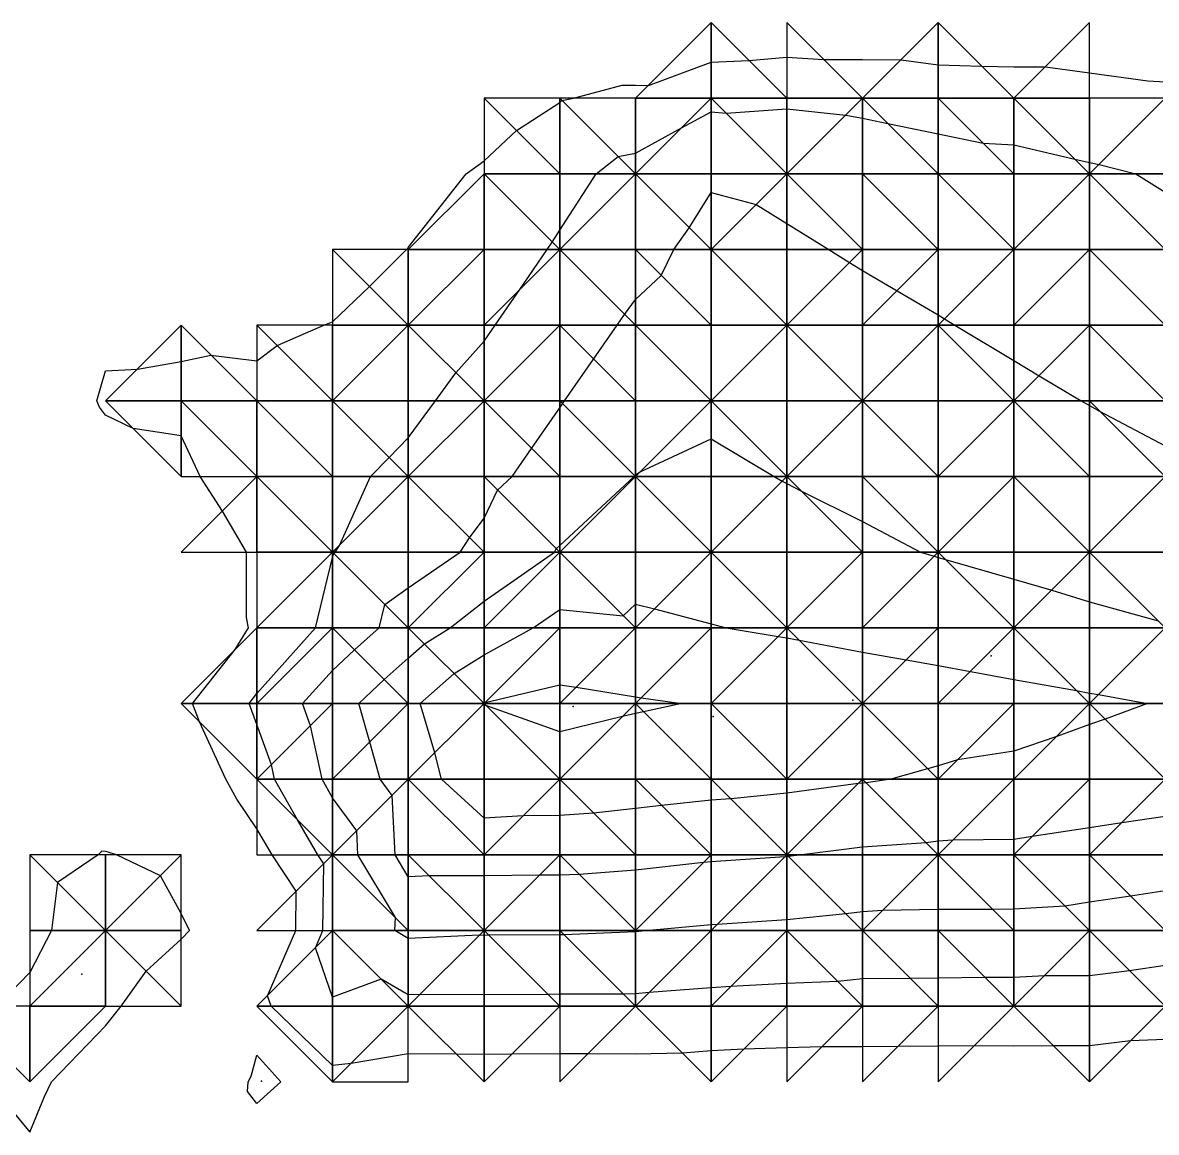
# Model space of a CAD drawing. Header units: metres. Extents: x 4732344 to 4732577, y 2266116 to 2266284.
# Drawn here: x 4732529.23 to 4732536.72, y 2266240.4 to 2266247.73 of the extents above; entities that cross this region are included whole.
import ezdxf

# ---------------------------------------------------------------- set-up
doc = ezdxf.new("R2010")
doc.units = ezdxf.units.M
doc.layers.add('TIN', color=5, linetype='Continuous')

msp = doc.modelspace()

# ---------------------------------------------------------------- linework, layer by layer
at = {"layer": 'corte', "color": 1}
for points in [[(4732536.779, 2266241.0144, 1328.8178), (4732536.5494, 2266241.0054, 1328.8106), (4732536.279, 2266240.9737, 1328.804), (4732536.0403, 2266240.9737, 1328.7956), (4732535.779, 2266240.9714, 1328.7882), (4732535.5177, 2266240.9737, 1328.7865), (4732535.279, 2266240.9716, 1328.7854), (4732535.0132, 2266240.9692, 1328.7842), (4732534.779, 2266240.9671, 1328.7831), (4732534.5111, 2266240.9671, 1328.7816), (4732534.279, 2266240.9591, 1328.7812), (4732533.9958, 2266240.9518, 1328.7805), (4732533.779, 2266240.9392, 1328.7806), (4732533.5891, 2266240.9249, 1328.7812), (4732533.279, 2266240.9175, 1328.7713), (4732532.964, 2266240.92, 1328.7599), (4732532.779, 2266240.92, 1328.7534), (4732532.4615, 2266240.9175, 1328.7434), (4732532.279, 2266240.9161, 1328.7382), (4732532.0965, 2266240.9175, 1328.7326), (4732531.779, 2266240.92, 1328.7229), (4732531.4016, 2266240.8576, 1328.7191), (4732531.279, 2266240.8424, 1328.7172), (4732530.873, 2266241.235, 1328.6589), (4732530.8486, 2266241.3046, 1328.6499), (4732531.0353, 2266241.735, 1328.6047), (4732531.039, 2266241.995, 1328.5742), (4732530.879, 2266242.235, 1328.5411), (4732530.779, 2266242.4069, 1328.5179), (4732530.6472, 2266242.6032, 1328.4908), (4732530.5745, 2266242.735, 1328.4731), (4732530.3995, 2266243.1145, 1328.4008), (4732530.3536, 2266243.235, 1328.3786), (4732530.6361, 2266243.5921, 1328.3716), (4732530.7227, 2266243.735, 1328.3596), (4732530.71, 2266243.804, 1328.3511), (4732530.71, 2266244.235, 1328.3447), (4732530.5507, 2266244.5067, 1328.3318), (4732530.404, 2266244.735, 1328.3173), (4732530.279, 2266245.0042, 1328.3081), (4732529.9608, 2266245.0532, 1328.2585), (4732529.779, 2266245.142, 1328.2326), (4732529.739, 2266245.195, 1328.2283), (4732529.7202, 2266245.235, 1328.2269), (4732529.779, 2266245.435, 1328.2446), (4732529.9895, 2266245.4455, 1328.2792), (4732530.279, 2266245.4959, 1328.3283), (4732530.4754, 2266245.5386, 1328.3619), (4732530.779, 2266245.5006, 1328.3981), (4732530.9129, 2266245.6011, 1328.4068), (4732531.2202, 2266245.735, 1328.423), (4732531.279, 2266245.7583, 1328.426), (4732531.523, 2266245.991, 1328.444), (4732531.7671, 2266246.235, 1328.4673), (4732531.7727, 2266246.2412, 1328.4679), (4732531.779, 2266246.2485, 1328.4687), (4732532.162, 2266246.735, 1328.5161), (4732532.279, 2266246.8209, 1328.527), (4732532.4927, 2266247.0213, 1328.5447), (4732532.779, 2266247.2083, 1328.557), (4732532.7938, 2266247.2202, 1328.5576), (4732532.8699, 2266247.235, 1328.5613), (4732533.1925, 2266247.3215, 1328.5767), (4732533.279, 2266247.3215, 1328.5811), (4732533.3647, 2266247.3207, 1328.5855), (4732533.779, 2266247.4745, 1328.6047), (4732534.029, 2266247.485, 1328.6139), (4732534.279, 2266247.5069, 1328.6221), (4732534.5223, 2266247.4917, 1328.631), (4732534.779, 2266247.4917, 1328.64), (4732535.034, 2266247.49, 1328.649), (4732535.279, 2266247.4568, 1328.6582), (4732535.5658, 2266247.4482, 1328.6684), (4732535.779, 2266247.4433, 1328.676), (4732535.9873, 2266247.4433, 1328.6833), (4732536.279, 2266247.4031, 1328.6943), (4732536.664, 2266247.35, 1328.7087), (4732536.779, 2266247.3445, 1328.7128)], [(4732536.779, 2266241.5046, 1328.6727), (4732536.544, 2266241.47, 1328.6676), (4732536.279, 2266241.4369, 1328.6613), (4732535.9809, 2266241.4369, 1328.6508), (4732535.779, 2266241.4242, 1328.6449), (4732535.5898, 2266241.4242, 1328.6382), (4732535.279, 2266241.4214, 1328.6355), (4732535.096, 2266241.418, 1328.6348), (4732534.779, 2266241.4152, 1328.6334), (4732534.6164, 2266241.3976, 1328.6344), (4732534.279, 2266241.3863, 1328.6338), (4732533.9085, 2266241.3645, 1328.6342), (4732533.779, 2266241.3558, 1328.6344), (4732533.3691, 2266241.3251, 1328.6278), (4732533.279, 2266241.317, 1328.6256), (4732533.2003, 2266241.3137, 1328.6232), (4732532.779, 2266241.3137, 1328.6083), (4732532.7009, 2266241.3131, 1328.6057), (4732532.279, 2266241.3098, 1328.5918), (4732531.8571, 2266241.3131, 1328.5788), (4732531.779, 2266241.3096, 1328.5769), (4732531.6004, 2266241.4136, 1328.5594), (4732531.279, 2266241.296, 1328.5637), (4732531.1651, 2266241.6211, 1328.522), (4732531.2145, 2266241.735, 1328.51), (4732531.2208, 2266242.1768, 1328.4581), (4732531.182, 2266242.235, 1328.4501), (4732531.0471, 2266242.4669, 1328.4187), (4732530.8954, 2266242.735, 1328.3826), (4732530.8744, 2266242.8304, 1328.3708), (4732530.779, 2266243.0977, 1328.3364), (4732530.7268, 2266243.235, 1328.3187), (4732530.779, 2266243.301, 1328.3124), (4732531.1656, 2266243.735, 1328.2745), (4732531.279, 2266244.2005, 1328.2634), (4732531.2858, 2266244.2282, 1328.2647), (4732531.2954, 2266244.235, 1328.2654), (4732531.3245, 2266244.2805, 1328.2682), (4732531.529, 2266244.735, 1328.2937), (4732531.6524, 2266244.8616, 1328.3031), (4732531.779, 2266244.9914, 1328.3128), (4732531.9582, 2266245.235, 1328.3289), (4732532.0922, 2266245.4218, 1328.3412), (4732532.279, 2266245.6303, 1328.3587), (4732532.3516, 2266245.735, 1328.3684), (4732532.5158, 2266245.9718, 1328.3904), (4732532.6957, 2266246.235, 1328.4146), (4732532.7285, 2266246.2855, 1328.4192), (4732532.779, 2266246.3632, 1328.4262), (4732533.0207, 2266246.735, 1328.4599), (4732533.1642, 2266246.8498, 1328.4738), (4732533.279, 2266246.8722, 1328.4809), (4732533.5829, 2266247.0389, 1328.5001), (4732533.779, 2266247.1449, 1328.5088), (4732533.878, 2266247.136, 1328.5139), (4732534.279, 2266247.1659, 1328.5275), (4732534.6684, 2266247.1244, 1328.5419), (4732534.779, 2266247.1028, 1328.5461), (4732534.9457, 2266247.0683, 1328.5526), (4732535.279, 2266246.9994, 1328.5654), (4732535.5761, 2266246.9379, 1328.5757), (4732535.779, 2266246.9268, 1328.5822), (4732536.1808, 2266246.8332, 1328.591), (4732536.279, 2266246.8114, 1328.5932), (4732536.3415, 2266246.7975, 1328.5946), (4732536.5846, 2266246.735, 1328.5996), (4732536.779, 2266246.6143, 1328.5995)], [(4732536.779, 2266241.9974, 1328.5274), (4732536.5506, 2266241.9634, 1328.5224), (4732536.279, 2266241.9231, 1328.5166), (4732536.1166, 2266241.8974, 1328.5132), (4732535.779, 2266241.8759, 1328.5033), (4732535.6394, 2266241.8746, 1328.4985), (4732535.279, 2266241.8746, 1328.4858), (4732534.912, 2266241.868, 1328.4839), (4732534.779, 2266241.8589, 1328.4842), (4732534.6692, 2266241.8448, 1328.4851), (4732534.279, 2266241.8058, 1328.4873), (4732533.8192, 2266241.7752, 1328.4881), (4732533.779, 2266241.7725, 1328.4882), (4732533.3699, 2266241.735, 1328.481), (4732533.279, 2266241.7268, 1328.4787), (4732532.8066, 2266241.7074, 1328.4643), (4732532.779, 2266241.7074, 1328.4633), (4732532.3103, 2266241.7037, 1328.4472), (4732532.279, 2266241.7035, 1328.4461), (4732532.2478, 2266241.7037, 1328.445), (4732531.779, 2266241.6828, 1328.4329), (4732531.6893, 2266241.735, 1328.4241), (4732531.6936, 2266241.8204, 1328.4142), (4732531.4465, 2266242.235, 1328.3579), (4732531.4379, 2266242.3939, 1328.3389), (4732531.279, 2266242.6128, 1328.3084), (4732531.2098, 2266242.735, 1328.292), (4732531.1321, 2266243.0881, 1328.248), (4732531.0797, 2266243.235, 1328.2291), (4732531.279, 2266243.4542, 1328.2106), (4732531.4227, 2266243.5913, 1328.2), (4732531.5857, 2266243.735, 1328.1893), (4732531.6236, 2266243.8904, 1328.1729), (4732531.779, 2266243.9994, 1328.1729), (4732532.1207, 2266244.235, 1328.1944), (4732532.183, 2266244.331, 1328.2005), (4732532.279, 2266244.4612, 1328.2091), (4732532.3681, 2266244.6459, 1328.2197), (4732532.4645, 2266244.735, 1328.2267), (4732532.5933, 2266244.9207, 1328.2387), (4732532.779, 2266245.1885, 1328.2589), (4732532.798, 2266245.216, 1328.2615), (4732532.8113, 2266245.235, 1328.2632), (4732533.0028, 2266245.5112, 1328.2888), (4732533.158, 2266245.735, 1328.3096), (4732533.2076, 2266245.8064, 1328.3162), (4732533.279, 2266245.9055, 1328.3255), (4732533.4496, 2266246.0644, 1328.3433), (4732533.5334, 2266246.235, 1328.3574), (4732533.6347, 2266246.3793, 1328.3708), (4732533.779, 2266246.6134, 1328.3916), (4732534.0769, 2266246.5329, 1328.3996), (4732534.279, 2266246.4074, 1328.3996), (4732534.5568, 2266246.235, 1328.3995), (4732534.6939, 2266246.1499, 1328.3995), (4732534.779, 2266246.0971, 1328.3994), (4732535.0073, 2266245.9633, 1328.3998), (4732535.279, 2266245.804, 1328.4003), (4732535.3216, 2266245.7776, 1328.4003), (4732535.3901, 2266245.735, 1328.4003), (4732535.779, 2266245.5017, 1328.4006), (4732535.9457, 2266245.4017, 1328.4008), (4732536.2234, 2266245.235, 1328.401), (4732536.279, 2266245.2047, 1328.4012), (4732536.3457, 2266245.1683, 1328.4015), (4732536.779, 2266244.9381, 1328.4036)], [(4732536.779, 2266242.4899, 1328.382), (4732536.4916, 2266242.4476, 1328.3758), (4732536.279, 2266242.4146, 1328.3714), (4732535.8997, 2266242.3557, 1328.3634), (4732535.779, 2266242.336, 1328.361), (4732535.3761, 2266242.3321, 1328.3471), (4732535.279, 2266242.3259, 1328.3443), (4732535.1996, 2266242.3144, 1328.3425), (4732534.779, 2266242.2858, 1328.3368), (4732534.379, 2266242.235, 1328.3402), (4732534.2904, 2266242.2236, 1328.341), (4732534.279, 2266242.2225, 1328.341), (4732534.2656, 2266242.2216, 1328.3411), (4732533.779, 2266242.1892, 1328.342), (4732533.7285, 2266242.1845, 1328.3422), (4732533.279, 2266242.1334, 1328.3322), (4732532.9078, 2266242.1062, 1328.3222), (4732532.779, 2266242.1011, 1328.3183), (4732532.6441, 2266242.1001, 1328.3136), (4732532.279, 2266242.0972, 1328.3011), (4732531.9168, 2266242.0972, 1328.2883), (4732531.779, 2266242.0904, 1328.2849), (4732531.6928, 2266242.235, 1328.2652), (4732531.6715, 2266242.6275, 1328.219), (4732531.5935, 2266242.735, 1328.204), (4732531.5243, 2266242.9803, 1328.1735), (4732531.4524, 2266243.235, 1328.1418), (4732531.6196, 2266243.3944, 1328.1295), (4732531.779, 2266243.535, 1328.119), (4732531.8849, 2266243.6291, 1328.112), (4732532.0545, 2266243.735, 1328.1059), (4732532.279, 2266243.911, 1328.0936), (4732532.7445, 2266244.235, 1328.1164), (4732532.7557, 2266244.2583, 1328.1178), (4732532.779, 2266244.2798, 1328.1194), (4732533.2709, 2266244.735, 1328.158), (4732533.2742, 2266244.7398, 1328.1584), (4732533.279, 2266244.7466, 1328.1591), (4732533.3103, 2266244.7662, 1328.1618), (4732533.779, 2266244.985, 1328.1982), (4732534.1957, 2266244.735, 1328.2009), (4732534.249, 2266244.705, 1328.2011), (4732534.279, 2266244.6895, 1328.2013), (4732534.3728, 2266244.6412, 1328.2018), (4732534.779, 2266244.4381, 1328.2045), (4732535.1614, 2266244.235, 1328.2064), (4732535.2523, 2266244.2083, 1328.208), (4732535.279, 2266244.2011, 1328.2086), (4732535.3266, 2266244.1874, 1328.2095), (4732535.779, 2266244.057, 1328.2179), (4732536.029, 2266243.985, 1328.2226), (4732536.279, 2266243.9074, 1328.234), (4732536.7314, 2266243.7826, 1328.2614)], [(4732535.279, 2266242.8243, 1328.1984), (4732535.2096, 2266242.8044, 1328.1978), (4732534.9665, 2266242.735, 1328.1956), (4732534.8028, 2266242.7112, 1328.192), (4732534.779, 2266242.7096, 1328.1913), (4732534.7499, 2266242.7059, 1328.1907), (4732534.279, 2266242.6426, 1328.1944), (4732533.9088, 2266242.6052, 1328.1965), (4732533.779, 2266242.5968, 1328.1967), (4732533.4518, 2266242.5622, 1328.1892), (4732533.279, 2266242.5424, 1328.1854), (4732533.0033, 2266242.5107, 1328.1793), (4732532.779, 2266242.4948, 1328.1732), (4732532.5369, 2266242.4929, 1328.1649), (4732532.279, 2266242.4775, 1328.1576), (4732531.9985, 2266242.735, 1328.1183), (4732531.9532, 2266242.9092, 1328.0967), (4732531.8582, 2266243.235, 1328.0561), (4732532.081, 2266243.433, 1328.0413), (4732532.279, 2266243.5567, 1328.0342), (4732532.6046, 2266243.735, 1328.0252), (4732532.779, 2266243.856, 1328.0175), (4732533.1986, 2266243.8154, 1328.037), (4732533.279, 2266243.8929, 1328.0309), (4732533.4058, 2266243.8618, 1328.039), (4732533.779, 2266243.7618, 1328.0636), (4732533.879, 2266243.735, 1328.0701), (4732534.2229, 2266243.6789, 1328.0825), (4732534.279, 2266243.6698, 1328.0854), (4732534.3601, 2266243.6539, 1328.0897), (4732534.779, 2266243.5757, 1328.1116), (4732535.0687, 2266243.5247, 1328.1265), (4732535.279, 2266243.4877, 1328.1373), (4732535.492, 2266243.448, 1328.1485), (4732535.779, 2266243.3943, 1328.1636), (4732536.1923, 2266243.3217, 1328.1848), (4732536.279, 2266243.3049, 1328.1894), (4732536.3386, 2266243.2946, 1328.1925), (4732536.6614, 2266243.235, 1328.2093), (4732536.3822, 2266243.1318, 1328.209), (4732536.279, 2266243.0967, 1328.2086), (4732536.0623, 2266243.0183, 1328.2082), (4732535.779, 2266242.9198, 1328.2072), (4732535.4072, 2266242.8632, 1328.1993), (4732535.279, 2266242.8243, 1328.1984)], [(4732533.279, 2266243.1694, 1328.0137), (4732533.1939, 2266243.1499, 1328.0129), (4732532.779, 2266243.0495, 1328.0098), (4732532.2915, 2266243.2225, 1327.9728), (4732532.279, 2266243.2194, 1327.9727), (4732532.2758, 2266243.2318, 1327.9712), (4732532.2748, 2266243.235, 1327.9708), (4732532.277, 2266243.237, 1327.9707), (4732532.279, 2266243.2382, 1327.9706), (4732532.286, 2266243.242, 1327.9704), (4732532.779, 2266243.3587, 1327.9744), (4732532.8885, 2266243.3445, 1327.9799), (4732533.279, 2266243.2794, 1328.0011), (4732533.3171, 2266243.2731, 1328.0032), (4732533.5867, 2266243.235, 1328.017), (4732533.3331, 2266243.1809, 1328.0143), (4732533.279, 2266243.1694, 1328.0137)], [(4732530.779, 2266240.9115, 1328.6942), (4732530.9369, 2266240.735, 1328.7197), (4732530.779, 2266240.5921, 1328.7319), (4732530.7165, 2266240.6725, 1328.7206), (4732530.7213, 2266240.735, 1328.7133), (4732530.741, 2266240.773, 1328.7095), (4732530.779, 2266240.9115, 1328.6942)]]:
    msp.add_polyline3d(points, dxfattribs=at)
at = {"layer": 'corte_centroid', "color": 2}
for p in [(4732536.6308, 2266243.7361, 1328.4621), (4732535.6288, 2266243.5509, 1328.3439), (4732532.8688, 2266243.2151, 1327.994), (4732534.7162, 2266243.2577, 1328.2387), (4732533.7936, 2266243.1508, 1328.134), (4732530.8092, 2266240.7404, 1328.7153)]:
    msp.add_point(p, dxfattribs=at)
at = {"layer": 'lleno', "color": 3}
msp.add_polyline3d([(4732529.779, 2266241.1054, 1328.7764), (4732529.8819, 2266241.235, 1328.774), (4732530.0482, 2266241.4658, 1328.7672), (4732530.279, 2266241.6776, 1328.7719), (4732530.3337, 2266241.735, 1328.7721), (4732530.279, 2266241.8479, 1328.7496), (4732530.1411, 2266242.0971, 1328.6976), (4732529.8504, 2266242.235, 1328.6387), (4732529.7967, 2266242.2527, 1328.6288), (4732529.779, 2266242.2572, 1328.6257), (4732529.7534, 2266242.2606, 1328.6217), (4732529.729, 2266242.235, 1328.6216), (4732529.4608, 2266242.0532, 1328.6077), (4732529.421, 2266241.735, 1328.6437), (4732529.279, 2266241.4572, 1328.6601), (4732529.0616, 2266241.235, 1328.6583), (4732529.0885, 2266240.9255, 1328.7023), (4732529.0031, 2266240.735, 1328.7148), (4732529.279, 2266240.4017, 1328.7974), (4732529.3766, 2266240.6374, 1328.7807), (4732529.4219, 2266240.735, 1328.7745), (4732529.779, 2266241.1054, 1328.7764)], dxfattribs=at)
at = {"layer": 'lleno_centroid', "color": 2}
msp.add_point((4732529.6216, 2266241.4478, 1328.7095), dxfattribs=at)
at = {"layer": 'TIN', "color": 5}
for points in [[(4732533.779, 2266247.735, -0.013), (4732533.279, 2266247.235, -0.118), (4732533.779, 2266247.235, -0.18)], [(4732533.779, 2266247.735, -0.013), (4732533.779, 2266247.235, -0.18), (4732534.279, 2266247.235, -0.187)], [(4732534.779, 2266247.235, -0.177), (4732534.279, 2266247.735, -0.027), (4732534.279, 2266247.235, -0.187)], [(4732535.279, 2266247.235, -0.159), (4732535.279, 2266247.735, -0.026), (4732534.779, 2266247.235, -0.177)], [(4732535.279, 2266247.735, -0.026), (4732535.279, 2266247.235, -0.159), (4732535.779, 2266247.235, -0.155)], [(4732535.779, 2266247.235, -0.155), (4732536.279, 2266247.235, -0.139), (4732536.279, 2266247.735, -0.023)], [(4732532.779, 2266247.235, -0.096), (4732532.279, 2266247.235, -0.047), (4732532.779, 2266246.735, -0.171)], [(4732532.779, 2266246.735, -0.171), (4732532.279, 2266247.235, -0.047), (4732532.279, 2266246.735, -0.111)], [(4732533.279, 2266246.735, -0.231), (4732533.279, 2266247.235, -0.118), (4732532.779, 2266247.235, -0.096)], [(4732532.779, 2266247.235, -0.096), (4732532.779, 2266246.735, -0.171), (4732533.279, 2266246.735, -0.231)], [(4732533.279, 2266246.735, -0.231), (4732533.779, 2266246.735, -0.291), (4732533.779, 2266247.235, -0.18)], [(4732533.779, 2266247.235, -0.18), (4732533.279, 2266247.235, -0.118), (4732533.279, 2266246.735, -0.231)], [(4732534.279, 2266247.235, -0.187), (4732533.779, 2266247.235, -0.18), (4732534.279, 2266246.735, -0.281)], [(4732533.779, 2266247.235, -0.18), (4732533.779, 2266246.735, -0.291), (4732534.279, 2266246.735, -0.281)], [(4732534.779, 2266247.235, -0.177), (4732534.279, 2266246.735, -0.281), (4732534.779, 2266246.735, -0.264)], [(4732534.279, 2266247.235, -0.187), (4732534.279, 2266246.735, -0.281), (4732534.779, 2266247.235, -0.177)], [(4732534.779, 2266247.235, -0.177), (4732534.779, 2266246.735, -0.264), (4732535.279, 2266246.735, -0.246)], [(4732535.279, 2266246.735, -0.246), (4732535.279, 2266247.235, -0.159), (4732534.779, 2266247.235, -0.177)], [(4732535.279, 2266246.735, -0.246), (4732535.779, 2266246.735, -0.228), (4732535.279, 2266247.235, -0.159)], [(4732535.279, 2266247.235, -0.159), (4732535.779, 2266246.735, -0.228), (4732535.779, 2266247.235, -0.155)], [(4732536.279, 2266246.735, -0.211), (4732536.279, 2266247.235, -0.139), (4732535.779, 2266247.235, -0.155)], [(4732535.779, 2266247.235, -0.155), (4732535.779, 2266246.735, -0.228), (4732536.279, 2266246.735, -0.211)], [(4732536.779, 2266246.735, -0.193), (4732536.779, 2266247.235, -0.123), (4732536.279, 2266246.735, -0.211)], [(4732536.779, 2266247.235, -0.123), (4732536.279, 2266247.235, -0.139), (4732536.279, 2266246.735, -0.211)], [(4732531.779, 2266246.235, -0.101), (4732532.279, 2266246.235, -0.15), (4732532.279, 2266246.735, -0.111)], [(4732532.279, 2266246.735, -0.111), (4732532.279, 2266246.235, -0.15), (4732532.779, 2266246.235, -0.21)], [(4732532.779, 2266246.235, -0.21), (4732532.779, 2266246.735, -0.171), (4732532.279, 2266246.735, -0.111)], [(4732533.279, 2266246.735, -0.231), (4732532.779, 2266246.235, -0.21), (4732533.279, 2266246.235, -0.271)], [(4732532.779, 2266246.735, -0.171), (4732532.779, 2266246.235, -0.21), (4732533.279, 2266246.735, -0.231)], [(4732533.279, 2266246.735, -0.231), (4732533.779, 2266246.235, -0.328), (4732533.779, 2266246.735, -0.291)], [(4732533.279, 2266246.735, -0.231), (4732533.279, 2266246.235, -0.271), (4732533.779, 2266246.235, -0.328)], [(4732533.779, 2266246.735, -0.291), (4732533.779, 2266246.235, -0.328), (4732534.279, 2266246.735, -0.281)], [(4732534.279, 2266246.735, -0.281), (4732533.779, 2266246.235, -0.328), (4732534.279, 2266246.235, -0.31)], [(4732534.779, 2266246.235, -0.292), (4732534.779, 2266246.735, -0.264), (4732534.279, 2266246.735, -0.281)], [(4732534.279, 2266246.235, -0.31), (4732534.779, 2266246.235, -0.292), (4732534.279, 2266246.735, -0.281)], [(4732534.779, 2266246.735, -0.264), (4732534.779, 2266246.235, -0.292), (4732535.279, 2266246.235, -0.275)], [(4732535.279, 2266246.235, -0.275), (4732535.279, 2266246.735, -0.246), (4732534.779, 2266246.735, -0.264)], [(4732535.779, 2266246.235, -0.257), (4732535.279, 2266246.735, -0.246), (4732535.279, 2266246.235, -0.275)], [(4732535.779, 2266246.235, -0.257), (4732535.779, 2266246.735, -0.228), (4732535.279, 2266246.735, -0.246)], [(4732535.779, 2266246.735, -0.228), (4732535.779, 2266246.235, -0.257), (4732536.279, 2266246.735, -0.211)], [(4732535.779, 2266246.235, -0.257), (4732536.279, 2266246.235, -0.24), (4732536.279, 2266246.735, -0.211)], [(4732536.279, 2266246.735, -0.211), (4732536.779, 2266246.235, -0.222), (4732536.779, 2266246.735, -0.193)], [(4732536.279, 2266246.735, -0.211), (4732536.279, 2266246.235, -0.24), (4732536.779, 2266246.235, -0.222)], [(4732531.779, 2266245.735, -0.143), (4732531.279, 2266246.235, -0.059), (4732531.279, 2266245.735, -0.102)], [(4732531.779, 2266245.735, -0.143), (4732531.779, 2266246.235, -0.101), (4732531.279, 2266246.235, -0.059)], [(4732532.279, 2266246.235, -0.15), (4732531.779, 2266246.235, -0.101), (4732531.779, 2266245.735, -0.143)], [(4732532.279, 2266245.735, -0.191), (4732532.279, 2266246.235, -0.15), (4732531.779, 2266245.735, -0.143)], [(4732532.279, 2266245.735, -0.191), (4732532.779, 2266245.735, -0.253), (4732532.779, 2266246.235, -0.21)], [(4732532.779, 2266246.235, -0.21), (4732532.279, 2266246.235, -0.15), (4732532.279, 2266245.735, -0.191)], [(4732533.279, 2266245.735, -0.315), (4732533.279, 2266246.235, -0.271), (4732532.779, 2266246.235, -0.21)], [(4732532.779, 2266246.235, -0.21), (4732532.779, 2266245.735, -0.253), (4732533.279, 2266245.735, -0.315)], [(4732533.279, 2266246.235, -0.271), (4732533.279, 2266245.735, -0.315), (4732533.779, 2266245.735, -0.356)], [(4732533.779, 2266245.735, -0.356), (4732533.779, 2266246.235, -0.328), (4732533.279, 2266246.235, -0.271)], [(4732534.279, 2266246.235, -0.31), (4732533.779, 2266246.235, -0.328), (4732534.279, 2266245.735, -0.339)], [(4732534.279, 2266245.735, -0.339), (4732533.779, 2266246.235, -0.328), (4732533.779, 2266245.735, -0.356)], [(4732534.279, 2266245.735, -0.339), (4732534.779, 2266245.735, -0.321), (4732534.779, 2266246.235, -0.292)], [(4732534.279, 2266245.735, -0.339), (4732534.779, 2266246.235, -0.292), (4732534.279, 2266246.235, -0.31)], [(4732534.779, 2266245.735, -0.321), (4732535.279, 2266245.735, -0.304), (4732535.279, 2266246.235, -0.275)], [(4732535.279, 2266246.235, -0.275), (4732534.779, 2266246.235, -0.292), (4732534.779, 2266245.735, -0.321)], [(4732535.779, 2266246.235, -0.257), (4732535.279, 2266245.735, -0.304), (4732535.779, 2266245.735, -0.286)], [(4732535.279, 2266246.235, -0.275), (4732535.279, 2266245.735, -0.304), (4732535.779, 2266246.235, -0.257)], [(4732536.279, 2266246.235, -0.24), (4732535.779, 2266245.735, -0.286), (4732536.279, 2266245.735, -0.268)], [(4732536.279, 2266246.235, -0.24), (4732535.779, 2266246.235, -0.257), (4732535.779, 2266245.735, -0.286)], [(4732536.279, 2266245.735, -0.268), (4732536.779, 2266245.735, -0.251), (4732536.279, 2266246.235, -0.24)], [(4732536.779, 2266245.735, -0.251), (4732536.779, 2266246.235, -0.222), (4732536.279, 2266246.235, -0.24)], [(4732530.279, 2266245.735, -0.089), (4732529.779, 2266245.235, -0.108), (4732530.279, 2266245.235, -0.112)], [(4732530.279, 2266245.735, -0.089), (4732530.279, 2266245.235, -0.112), (4732530.779, 2266245.235, -0.117)], [(4732530.779, 2266245.735, -0.085), (4732530.779, 2266245.235, -0.117), (4732531.279, 2266245.235, -0.141)], [(4732531.279, 2266245.735, -0.102), (4732530.779, 2266245.735, -0.085), (4732531.279, 2266245.235, -0.141)], [(4732531.279, 2266245.735, -0.102), (4732531.279, 2266245.235, -0.141), (4732531.779, 2266245.735, -0.143)], [(4732531.779, 2266245.735, -0.143), (4732531.279, 2266245.235, -0.141), (4732531.779, 2266245.235, -0.181)], [(4732531.779, 2266245.735, -0.143), (4732531.779, 2266245.235, -0.181), (4732532.279, 2266245.235, -0.234)], [(4732532.279, 2266245.235, -0.234), (4732532.279, 2266245.735, -0.191), (4732531.779, 2266245.735, -0.143)], [(4732532.279, 2266245.235, -0.234), (4732532.779, 2266245.235, -0.296), (4732532.779, 2266245.735, -0.253)], [(4732532.779, 2266245.735, -0.253), (4732532.279, 2266245.735, -0.191), (4732532.279, 2266245.235, -0.234)], [(4732533.279, 2266245.235, -0.358), (4732532.779, 2266245.735, -0.253), (4732532.779, 2266245.235, -0.296)], [(4732533.279, 2266245.735, -0.315), (4732532.779, 2266245.735, -0.253), (4732533.279, 2266245.235, -0.358)], [(4732533.779, 2266245.735, -0.356), (4732533.279, 2266245.735, -0.315), (4732533.779, 2266245.235, -0.385)], [(4732533.279, 2266245.735, -0.315), (4732533.279, 2266245.235, -0.358), (4732533.779, 2266245.235, -0.385)], [(4732533.779, 2266245.235, -0.385), (4732534.279, 2266245.735, -0.339), (4732533.779, 2266245.735, -0.356)], [(4732533.779, 2266245.235, -0.385), (4732534.279, 2266245.235, -0.367), (4732534.279, 2266245.735, -0.339)], [(4732534.779, 2266245.735, -0.321), (4732534.279, 2266245.735, -0.339), (4732534.779, 2266245.235, -0.35)], [(4732534.279, 2266245.735, -0.339), (4732534.279, 2266245.235, -0.367), (4732534.779, 2266245.235, -0.35)], [(4732535.279, 2266245.235, -0.332), (4732535.279, 2266245.735, -0.304), (4732534.779, 2266245.235, -0.35)], [(4732535.279, 2266245.735, -0.304), (4732534.779, 2266245.735, -0.321), (4732534.779, 2266245.235, -0.35)], [(4732535.279, 2266245.735, -0.304), (4732535.779, 2266245.235, -0.316), (4732535.779, 2266245.735, -0.286)], [(4732535.279, 2266245.235, -0.332), (4732535.779, 2266245.235, -0.316), (4732535.279, 2266245.735, -0.304)], [(4732536.279, 2266245.235, -0.298), (4732536.279, 2266245.735, -0.268), (4732535.779, 2266245.235, -0.316)], [(4732536.279, 2266245.735, -0.268), (4732535.779, 2266245.735, -0.286), (4732535.779, 2266245.235, -0.316)], [(4732536.779, 2266245.235, -0.281), (4732536.279, 2266245.735, -0.268), (4732536.279, 2266245.235, -0.298)], [(4732536.779, 2266245.235, -0.281), (4732536.779, 2266245.735, -0.251), (4732536.279, 2266245.735, -0.268)], [(4732530.279, 2266244.735, -0.086), (4732530.279, 2266245.235, -0.112), (4732529.779, 2266245.235, -0.108)], [(4732530.779, 2266245.235, -0.117), (4732530.279, 2266245.235, -0.112), (4732530.779, 2266244.735, -0.142)], [(4732530.779, 2266244.735, -0.142), (4732530.279, 2266245.235, -0.112), (4732530.279, 2266244.735, -0.086)], [(4732530.779, 2266245.235, -0.117), (4732530.779, 2266244.735, -0.142), (4732531.279, 2266244.735, -0.18)], [(4732531.279, 2266244.735, -0.18), (4732531.279, 2266245.235, -0.141), (4732530.779, 2266245.235, -0.117)], [(4732531.279, 2266245.235, -0.141), (4732531.279, 2266244.735, -0.18), (4732531.779, 2266244.735, -0.22)], [(4732531.779, 2266245.235, -0.181), (4732531.279, 2266245.235, -0.141), (4732531.779, 2266244.735, -0.22)], [(4732531.779, 2266244.735, -0.22), (4732532.279, 2266244.735, -0.277), (4732532.279, 2266245.235, -0.234)], [(4732532.279, 2266245.235, -0.234), (4732531.779, 2266245.235, -0.181), (4732531.779, 2266244.735, -0.22)], [(4732532.279, 2266245.235, -0.234), (4732532.279, 2266244.735, -0.277), (4732532.779, 2266244.735, -0.339)], [(4732532.779, 2266244.735, -0.339), (4732532.779, 2266245.235, -0.296), (4732532.279, 2266245.235, -0.234)], [(4732532.779, 2266245.235, -0.296), (4732532.779, 2266244.735, -0.339), (4732533.279, 2266244.735, -0.401)], [(4732533.279, 2266244.735, -0.401), (4732533.279, 2266245.235, -0.358), (4732532.779, 2266245.235, -0.296)], [(4732533.279, 2266244.735, -0.401), (4732533.779, 2266245.235, -0.385), (4732533.279, 2266245.235, -0.358)], [(4732533.779, 2266244.735, -0.415), (4732533.779, 2266245.235, -0.385), (4732533.279, 2266244.735, -0.401)], [(4732533.779, 2266245.235, -0.385), (4732534.279, 2266244.735, -0.397), (4732534.279, 2266245.235, -0.367)], [(4732533.779, 2266244.735, -0.415), (4732534.279, 2266244.735, -0.397), (4732533.779, 2266245.235, -0.385)], [(4732534.279, 2266244.735, -0.397), (4732534.779, 2266245.235, -0.35), (4732534.279, 2266245.235, -0.367)], [(4732534.779, 2266244.735, -0.381), (4732534.779, 2266245.235, -0.35), (4732534.279, 2266244.735, -0.397)], [(4732534.779, 2266245.235, -0.35), (4732535.279, 2266244.735, -0.364), (4732535.279, 2266245.235, -0.332)], [(4732534.779, 2266245.235, -0.35), (4732534.779, 2266244.735, -0.381), (4732535.279, 2266244.735, -0.364)], [(4732535.279, 2266244.735, -0.364), (4732535.779, 2266244.735, -0.347), (4732535.779, 2266245.235, -0.316)], [(4732535.279, 2266245.235, -0.332), (4732535.279, 2266244.735, -0.364), (4732535.779, 2266245.235, -0.316)], [(4732536.279, 2266245.235, -0.298), (4732535.779, 2266245.235, -0.316), (4732536.279, 2266244.735, -0.331)], [(4732536.279, 2266244.735, -0.331), (4732535.779, 2266245.235, -0.316), (4732535.779, 2266244.735, -0.347)], [(4732536.779, 2266244.735, -0.313), (4732536.779, 2266245.235, -0.281), (4732536.279, 2266245.235, -0.298)], [(4732536.279, 2266245.235, -0.298), (4732536.279, 2266244.735, -0.331), (4732536.779, 2266244.735, -0.313)], [(4732530.779, 2266244.735, -0.142), (4732530.279, 2266244.235, -0.05), (4732530.779, 2266244.235, -0.108)], [(4732531.279, 2266244.235, -0.198), (4732530.779, 2266244.735, -0.142), (4732530.779, 2266244.235, -0.108)], [(4732531.279, 2266244.235, -0.198), (4732531.279, 2266244.735, -0.18), (4732530.779, 2266244.735, -0.142)], [(4732531.279, 2266244.235, -0.198), (4732531.779, 2266244.735, -0.22), (4732531.279, 2266244.735, -0.18)], [(4732531.779, 2266244.235, -0.259), (4732531.779, 2266244.735, -0.22), (4732531.279, 2266244.235, -0.198)], [(4732532.279, 2266244.735, -0.277), (4732531.779, 2266244.735, -0.22), (4732532.279, 2266244.235, -0.319)], [(4732532.279, 2266244.235, -0.319), (4732531.779, 2266244.735, -0.22), (4732531.779, 2266244.235, -0.259)], [(4732532.279, 2266244.735, -0.277), (4732532.279, 2266244.235, -0.319), (4732532.779, 2266244.235, -0.406)], [(4732532.779, 2266244.235, -0.406), (4732532.779, 2266244.735, -0.339), (4732532.279, 2266244.735, -0.277)], [(4732533.279, 2266244.735, -0.401), (4732532.779, 2266244.235, -0.406), (4732533.279, 2266244.235, -0.461)], [(4732532.779, 2266244.735, -0.339), (4732532.779, 2266244.235, -0.406), (4732533.279, 2266244.735, -0.401)], [(4732533.279, 2266244.735, -0.401), (4732533.779, 2266244.235, -0.447), (4732533.779, 2266244.735, -0.415)], [(4732533.279, 2266244.235, -0.461), (4732533.779, 2266244.235, -0.447), (4732533.279, 2266244.735, -0.401)], [(4732534.279, 2266244.735, -0.397), (4732533.779, 2266244.235, -0.447), (4732534.279, 2266244.235, -0.43)], [(4732533.779, 2266244.735, -0.415), (4732533.779, 2266244.235, -0.447), (4732534.279, 2266244.735, -0.397)], [(4732534.779, 2266244.235, -0.413), (4732534.779, 2266244.735, -0.381), (4732534.279, 2266244.735, -0.397)], [(4732534.279, 2266244.735, -0.397), (4732534.279, 2266244.235, -0.43), (4732534.779, 2266244.235, -0.413)], [(4732535.279, 2266244.235, -0.396), (4732534.779, 2266244.735, -0.381), (4732534.779, 2266244.235, -0.413)], [(4732535.279, 2266244.735, -0.364), (4732534.779, 2266244.735, -0.381), (4732535.279, 2266244.235, -0.396)], [(4732535.779, 2266244.235, -0.379), (4732535.779, 2266244.735, -0.347), (4732535.279, 2266244.235, -0.396)], [(4732535.279, 2266244.235, -0.396), (4732535.779, 2266244.735, -0.347), (4732535.279, 2266244.735, -0.364)], [(4732536.279, 2266244.235, -0.362), (4732535.779, 2266244.735, -0.347), (4732535.779, 2266244.235, -0.379)], [(4732536.279, 2266244.235, -0.362), (4732536.279, 2266244.735, -0.331), (4732535.779, 2266244.735, -0.347)], [(4732536.279, 2266244.235, -0.362), (4732536.779, 2266244.735, -0.313), (4732536.279, 2266244.735, -0.331)], [(4732536.779, 2266244.235, -0.346), (4732536.779, 2266244.735, -0.313), (4732536.279, 2266244.235, -0.362)], [(4732530.779, 2266244.235, -0.108), (4732530.779, 2266243.735, -0.108), (4732531.279, 2266244.235, -0.198)], [(4732531.279, 2266244.235, -0.198), (4732530.779, 2266243.735, -0.108), (4732531.279, 2266243.735, -0.227)], [(4732531.779, 2266243.735, -0.346), (4732531.279, 2266244.235, -0.198), (4732531.279, 2266243.735, -0.227)], [(4732531.779, 2266244.235, -0.259), (4732531.279, 2266244.235, -0.198), (4732531.779, 2266243.735, -0.346)], [(4732531.779, 2266243.735, -0.346), (4732532.279, 2266244.235, -0.319), (4732531.779, 2266244.235, -0.259)], [(4732531.779, 2266243.735, -0.346), (4732532.279, 2266243.735, -0.444), (4732532.279, 2266244.235, -0.319)], [(4732532.279, 2266244.235, -0.319), (4732532.279, 2266243.735, -0.444), (4732532.779, 2266244.235, -0.406)], [(4732532.779, 2266244.235, -0.406), (4732532.279, 2266243.735, -0.444), (4732532.779, 2266243.735, -0.53)], [(4732532.779, 2266243.735, -0.53), (4732533.279, 2266243.735, -0.518), (4732532.779, 2266244.235, -0.406)], [(4732532.779, 2266244.235, -0.406), (4732533.279, 2266243.735, -0.518), (4732533.279, 2266244.235, -0.461)], [(4732533.279, 2266243.735, -0.518), (4732533.779, 2266243.735, -0.503), (4732533.779, 2266244.235, -0.447)], [(4732533.279, 2266244.235, -0.461), (4732533.279, 2266243.735, -0.518), (4732533.779, 2266244.235, -0.447)], [(4732533.779, 2266243.735, -0.503), (4732534.279, 2266243.735, -0.488), (4732533.779, 2266244.235, -0.447)], [(4732533.779, 2266244.235, -0.447), (4732534.279, 2266243.735, -0.488), (4732534.279, 2266244.235, -0.43)], [(4732534.279, 2266243.735, -0.488), (4732534.779, 2266243.735, -0.471), (4732534.779, 2266244.235, -0.413)], [(4732534.779, 2266244.235, -0.413), (4732534.279, 2266244.235, -0.43), (4732534.279, 2266243.735, -0.488)], [(4732535.279, 2266243.735, -0.455), (4732535.279, 2266244.235, -0.396), (4732534.779, 2266243.735, -0.471)], [(4732534.779, 2266243.735, -0.471), (4732535.279, 2266244.235, -0.396), (4732534.779, 2266244.235, -0.413)], [(4732535.279, 2266243.735, -0.455), (4732535.779, 2266243.735, -0.438), (4732535.279, 2266244.235, -0.396)], [(4732535.279, 2266244.235, -0.396), (4732535.779, 2266243.735, -0.438), (4732535.779, 2266244.235, -0.379)], [(4732535.779, 2266244.235, -0.379), (4732535.779, 2266243.735, -0.438), (4732536.279, 2266244.235, -0.362)], [(4732536.279, 2266244.235, -0.362), (4732535.779, 2266243.735, -0.438), (4732536.279, 2266243.735, -0.42)], [(4732536.279, 2266243.735, -0.42), (4732536.779, 2266243.735, -0.404), (4732536.279, 2266244.235, -0.362)], [(4732536.779, 2266243.735, -0.404), (4732536.779, 2266244.235, -0.346), (4732536.279, 2266244.235, -0.362)], [(4732530.279, 2266243.235, -0.08), (4732530.779, 2266243.235, -0.214), (4732530.779, 2266243.735, -0.108)], [(4732531.279, 2266243.235, -0.357), (4732531.279, 2266243.735, -0.227), (4732530.779, 2266243.235, -0.214)], [(4732531.279, 2266243.735, -0.227), (4732530.779, 2266243.735, -0.108), (4732530.779, 2266243.235, -0.214)], [(4732531.779, 2266243.235, -0.481), (4732531.279, 2266243.735, -0.227), (4732531.279, 2266243.235, -0.357)], [(4732531.779, 2266243.235, -0.481), (4732531.779, 2266243.735, -0.346), (4732531.279, 2266243.735, -0.227)], [(4732532.279, 2266243.735, -0.444), (4732531.779, 2266243.735, -0.346), (4732532.279, 2266243.235, -0.601)], [(4732531.779, 2266243.735, -0.346), (4732531.779, 2266243.235, -0.481), (4732532.279, 2266243.235, -0.601)], [(4732532.279, 2266243.235, -0.601), (4732532.779, 2266243.235, -0.623), (4732532.779, 2266243.735, -0.53)], [(4732532.779, 2266243.735, -0.53), (4732532.279, 2266243.735, -0.444), (4732532.279, 2266243.235, -0.601)], [(4732532.779, 2266243.735, -0.53), (4732532.779, 2266243.235, -0.623), (4732533.279, 2266243.735, -0.518)], [(4732533.279, 2266243.735, -0.518), (4732532.779, 2266243.235, -0.623), (4732533.279, 2266243.235, -0.608)], [(4732533.779, 2266243.735, -0.503), (4732533.279, 2266243.235, -0.608), (4732533.779, 2266243.235, -0.595)], [(4732533.779, 2266243.735, -0.503), (4732533.279, 2266243.735, -0.518), (4732533.279, 2266243.235, -0.608)], [(4732534.279, 2266243.735, -0.488), (4732533.779, 2266243.735, -0.503), (4732533.779, 2266243.235, -0.595)], [(4732533.779, 2266243.235, -0.595), (4732534.279, 2266243.235, -0.58), (4732534.279, 2266243.735, -0.488)], [(4732534.279, 2266243.735, -0.488), (4732534.779, 2266243.235, -0.562), (4732534.779, 2266243.735, -0.471)], [(4732534.279, 2266243.235, -0.58), (4732534.779, 2266243.235, -0.562), (4732534.279, 2266243.735, -0.488)], [(4732535.279, 2266243.235, -0.546), (4732535.279, 2266243.735, -0.455), (4732534.779, 2266243.235, -0.562)], [(4732535.279, 2266243.735, -0.455), (4732534.779, 2266243.735, -0.471), (4732534.779, 2266243.235, -0.562)], [(4732535.779, 2266243.735, -0.438), (4732535.279, 2266243.235, -0.546), (4732535.779, 2266243.235, -0.529)], [(4732535.779, 2266243.735, -0.438), (4732535.279, 2266243.735, -0.455), (4732535.279, 2266243.235, -0.546)], [(4732536.279, 2266243.235, -0.513), (4732535.779, 2266243.735, -0.438), (4732535.779, 2266243.235, -0.529)], [(4732536.279, 2266243.735, -0.42), (4732535.779, 2266243.735, -0.438), (4732536.279, 2266243.235, -0.513)], [(4732536.279, 2266243.735, -0.42), (4732536.279, 2266243.235, -0.513), (4732536.779, 2266243.735, -0.404)], [(4732536.779, 2266243.735, -0.404), (4732536.279, 2266243.235, -0.513), (4732536.779, 2266243.235, -0.496)], [(4732530.779, 2266243.235, -0.214), (4732530.279, 2266243.235, -0.08), (4732530.779, 2266242.735, -0.163)], [(4732531.279, 2266243.235, -0.357), (4732530.779, 2266243.235, -0.214), (4732530.779, 2266242.735, -0.163)], [(4732530.779, 2266242.735, -0.163), (4732531.279, 2266242.735, -0.322), (4732531.279, 2266243.235, -0.357)], [(4732531.279, 2266243.235, -0.357), (4732531.279, 2266242.735, -0.322), (4732531.779, 2266243.235, -0.481)], [(4732531.279, 2266242.735, -0.322), (4732531.779, 2266242.735, -0.446), (4732531.779, 2266243.235, -0.481)], [(4732532.279, 2266243.235, -0.601), (4732531.779, 2266242.735, -0.446), (4732532.279, 2266242.735, -0.569)], [(4732532.279, 2266243.235, -0.601), (4732531.779, 2266243.235, -0.481), (4732531.779, 2266242.735, -0.446)], [(4732532.279, 2266242.735, -0.569), (4732532.779, 2266242.735, -0.561), (4732532.279, 2266243.235, -0.601)], [(4732532.279, 2266243.235, -0.601), (4732532.779, 2266242.735, -0.561), (4732532.779, 2266243.235, -0.623)], [(4732532.779, 2266242.735, -0.561), (4732533.279, 2266242.735, -0.547), (4732533.279, 2266243.235, -0.608)], [(4732533.279, 2266243.235, -0.608), (4732532.779, 2266243.235, -0.623), (4732532.779, 2266242.735, -0.561)], [(4732533.279, 2266243.235, -0.608), (4732533.279, 2266242.735, -0.547), (4732533.779, 2266242.735, -0.534)], [(4732533.779, 2266243.235, -0.595), (4732533.279, 2266243.235, -0.608), (4732533.779, 2266242.735, -0.534)], [(4732533.779, 2266243.235, -0.595), (4732533.779, 2266242.735, -0.534), (4732534.279, 2266242.735, -0.522)], [(4732534.279, 2266242.735, -0.522), (4732534.279, 2266243.235, -0.58), (4732533.779, 2266243.235, -0.595)], [(4732534.779, 2266242.735, -0.506), (4732534.779, 2266243.235, -0.562), (4732534.279, 2266242.735, -0.522)], [(4732534.279, 2266242.735, -0.522), (4732534.779, 2266243.235, -0.562), (4732534.279, 2266243.235, -0.58)], [(4732534.779, 2266243.235, -0.562), (4732535.279, 2266242.735, -0.49), (4732535.279, 2266243.235, -0.546)], [(4732534.779, 2266243.235, -0.562), (4732534.779, 2266242.735, -0.506), (4732535.279, 2266242.735, -0.49)], [(4732535.779, 2266243.235, -0.529), (4732535.279, 2266243.235, -0.546), (4732535.279, 2266242.735, -0.49)], [(4732535.279, 2266242.735, -0.49), (4732535.779, 2266242.735, -0.483), (4732535.779, 2266243.235, -0.529)], [(4732535.779, 2266242.735, -0.483), (4732536.279, 2266242.735, -0.466), (4732536.279, 2266243.235, -0.513)], [(4732535.779, 2266243.235, -0.529), (4732535.779, 2266242.735, -0.483), (4732536.279, 2266243.235, -0.513)], [(4732536.779, 2266242.735, -0.45), (4732536.279, 2266243.235, -0.513), (4732536.279, 2266242.735, -0.466)], [(4732536.779, 2266243.235, -0.496), (4732536.279, 2266243.235, -0.513), (4732536.779, 2266242.735, -0.45)], [(4732531.279, 2266242.735, -0.322), (4732530.779, 2266242.735, -0.163), (4732531.279, 2266242.235, -0.232)], [(4732531.279, 2266242.235, -0.232), (4732530.779, 2266242.735, -0.163), (4732530.779, 2266242.235, -0.067)], [(4732531.779, 2266242.235, -0.435), (4732531.779, 2266242.735, -0.446), (4732531.279, 2266242.235, -0.232)], [(4732531.279, 2266242.235, -0.232), (4732531.779, 2266242.735, -0.446), (4732531.279, 2266242.735, -0.322)], [(4732531.779, 2266242.735, -0.446), (4732531.779, 2266242.235, -0.435), (4732532.279, 2266242.235, -0.435)], [(4732531.779, 2266242.735, -0.446), (4732532.279, 2266242.235, -0.435), (4732532.279, 2266242.735, -0.569)], [(4732532.279, 2266242.735, -0.569), (4732532.279, 2266242.235, -0.435), (4732532.779, 2266242.735, -0.561)], [(4732532.279, 2266242.235, -0.435), (4732532.779, 2266242.235, -0.434), (4732532.779, 2266242.735, -0.561)], [(4732532.779, 2266242.735, -0.561), (4732532.779, 2266242.235, -0.434), (4732533.279, 2266242.235, -0.425)], [(4732533.279, 2266242.235, -0.425), (4732533.279, 2266242.735, -0.547), (4732532.779, 2266242.735, -0.561)], [(4732533.779, 2266242.235, -0.411), (4732533.779, 2266242.735, -0.534), (4732533.279, 2266242.735, -0.547)], [(4732533.779, 2266242.235, -0.411), (4732533.279, 2266242.735, -0.547), (4732533.279, 2266242.235, -0.425)], [(4732533.779, 2266242.735, -0.534), (4732533.779, 2266242.235, -0.411), (4732534.279, 2266242.235, -0.403)], [(4732534.279, 2266242.235, -0.403), (4732534.279, 2266242.735, -0.522), (4732533.779, 2266242.735, -0.534)], [(4732534.779, 2266242.235, -0.388), (4732534.779, 2266242.735, -0.506), (4732534.279, 2266242.235, -0.403)], [(4732534.779, 2266242.735, -0.506), (4732534.279, 2266242.735, -0.522), (4732534.279, 2266242.235, -0.403)], [(4732535.279, 2266242.235, -0.38), (4732534.779, 2266242.735, -0.506), (4732534.779, 2266242.235, -0.388)], [(4732535.279, 2266242.735, -0.49), (4732534.779, 2266242.735, -0.506), (4732535.279, 2266242.235, -0.38)], [(4732535.779, 2266242.735, -0.483), (4732535.279, 2266242.735, -0.49), (4732535.279, 2266242.235, -0.38)], [(4732535.279, 2266242.235, -0.38), (4732535.779, 2266242.235, -0.379), (4732535.779, 2266242.735, -0.483)], [(4732535.779, 2266242.235, -0.379), (4732536.279, 2266242.735, -0.466), (4732535.779, 2266242.735, -0.483)], [(4732536.279, 2266242.235, -0.363), (4732536.279, 2266242.735, -0.466), (4732535.779, 2266242.235, -0.379)], [(4732536.779, 2266242.735, -0.45), (4732536.279, 2266242.235, -0.363), (4732536.779, 2266242.235, -0.348)], [(4732536.779, 2266242.735, -0.45), (4732536.279, 2266242.735, -0.466), (4732536.279, 2266242.235, -0.363)], [(4732529.279, 2266242.235, 0.064), (4732529.279, 2266241.735, 0.075), (4732529.779, 2266241.735, 0.163)], [(4732529.779, 2266241.735, 0.163), (4732529.779, 2266242.235, 0.104), (4732529.279, 2266242.235, 0.064)], [(4732530.279, 2266241.735, 0.107), (4732530.279, 2266242.235, 0.076), (4732529.779, 2266241.735, 0.163)], [(4732529.779, 2266241.735, 0.163), (4732530.279, 2266242.235, 0.076), (4732529.779, 2266242.235, 0.104)], [(4732530.779, 2266241.735, 0.043), (4732531.279, 2266241.735, -0.236), (4732531.279, 2266242.235, -0.232)], [(4732531.779, 2266241.735, -0.314), (4732531.779, 2266242.235, -0.435), (4732531.279, 2266242.235, -0.232)], [(4732531.279, 2266242.235, -0.232), (4732531.279, 2266241.735, -0.236), (4732531.779, 2266241.735, -0.314)], [(4732532.279, 2266241.735, -0.308), (4732531.779, 2266242.235, -0.435), (4732531.779, 2266241.735, -0.314)], [(4732532.279, 2266242.235, -0.435), (4732531.779, 2266242.235, -0.435), (4732532.279, 2266241.735, -0.308)], [(4732532.779, 2266242.235, -0.434), (4732532.279, 2266241.735, -0.308), (4732532.779, 2266241.735, -0.307)], [(4732532.279, 2266242.235, -0.435), (4732532.279, 2266241.735, -0.308), (4732532.779, 2266242.235, -0.434)], [(4732532.779, 2266242.235, -0.434), (4732532.779, 2266241.735, -0.307), (4732533.279, 2266241.735, -0.302)], [(4732532.779, 2266242.235, -0.434), (4732533.279, 2266241.735, -0.302), (4732533.279, 2266242.235, -0.425)], [(4732533.279, 2266242.235, -0.425), (4732533.279, 2266241.735, -0.302), (4732533.779, 2266242.235, -0.411)], [(4732533.279, 2266241.735, -0.302), (4732533.779, 2266241.735, -0.291), (4732533.779, 2266242.235, -0.411)], [(4732533.779, 2266241.735, -0.291), (4732534.279, 2266241.735, -0.283), (4732534.279, 2266242.235, -0.403)], [(4732534.279, 2266242.235, -0.403), (4732533.779, 2266242.235, -0.411), (4732533.779, 2266241.735, -0.291)], [(4732534.279, 2266242.235, -0.403), (4732534.779, 2266241.735, -0.271), (4732534.779, 2266242.235, -0.388)], [(4732534.279, 2266242.235, -0.403), (4732534.279, 2266241.735, -0.283), (4732534.779, 2266241.735, -0.271)], [(4732534.779, 2266242.235, -0.388), (4732534.779, 2266241.735, -0.271), (4732535.279, 2266242.235, -0.38)], [(4732535.279, 2266242.235, -0.38), (4732534.779, 2266241.735, -0.271), (4732535.279, 2266241.735, -0.269)], [(4732535.779, 2266241.735, -0.269), (4732535.779, 2266242.235, -0.379), (4732535.279, 2266242.235, -0.38)], [(4732535.279, 2266242.235, -0.38), (4732535.279, 2266241.735, -0.269), (4732535.779, 2266241.735, -0.269)], [(4732536.279, 2266241.735, -0.262), (4732536.279, 2266242.235, -0.363), (4732535.779, 2266242.235, -0.379)], [(4732535.779, 2266241.735, -0.269), (4732536.279, 2266241.735, -0.262), (4732535.779, 2266242.235, -0.379)], [(4732536.279, 2266242.235, -0.363), (4732536.279, 2266241.735, -0.262), (4732536.779, 2266241.735, -0.247)], [(4732536.779, 2266241.735, -0.247), (4732536.779, 2266242.235, -0.348), (4732536.279, 2266242.235, -0.363)], [(4732529.779, 2266241.735, 0.163), (4732529.279, 2266241.235, 0.12), (4732529.779, 2266241.235, 0.114)], [(4732529.779, 2266241.735, 0.163), (4732529.279, 2266241.735, 0.075), (4732529.279, 2266241.235, 0.12)], [(4732530.279, 2266241.735, 0.107), (4732529.779, 2266241.735, 0.163), (4732530.279, 2266241.235, 0.046)], [(4732530.279, 2266241.235, 0.046), (4732529.779, 2266241.735, 0.163), (4732529.779, 2266241.235, 0.114)], [(4732530.779, 2266241.235, -0.078), (4732531.279, 2266241.235, -0.195), (4732531.279, 2266241.735, -0.236)], [(4732531.279, 2266241.735, -0.236), (4732531.279, 2266241.235, -0.195), (4732531.779, 2266241.235, -0.18)], [(4732531.279, 2266241.735, -0.236), (4732531.779, 2266241.235, -0.18), (4732531.779, 2266241.735, -0.314)], [(4732532.279, 2266241.735, -0.308), (4732531.779, 2266241.235, -0.18), (4732532.279, 2266241.235, -0.181)], [(4732531.779, 2266241.735, -0.314), (4732531.779, 2266241.235, -0.18), (4732532.279, 2266241.735, -0.308)], [(4732532.779, 2266241.235, -0.18), (4732532.779, 2266241.735, -0.307), (4732532.279, 2266241.735, -0.308)], [(4732532.279, 2266241.235, -0.181), (4732532.779, 2266241.235, -0.18), (4732532.279, 2266241.735, -0.308)], [(4732532.779, 2266241.735, -0.307), (4732532.779, 2266241.235, -0.18), (4732533.279, 2266241.235, -0.18)], [(4732533.279, 2266241.235, -0.18), (4732533.279, 2266241.735, -0.302), (4732532.779, 2266241.735, -0.307)], [(4732533.779, 2266241.735, -0.291), (4732533.279, 2266241.235, -0.18), (4732533.779, 2266241.235, -0.171)], [(4732533.779, 2266241.735, -0.291), (4732533.279, 2266241.735, -0.302), (4732533.279, 2266241.235, -0.18)], [(4732533.779, 2266241.235, -0.171), (4732534.279, 2266241.235, -0.164), (4732534.279, 2266241.735, -0.283)], [(4732534.279, 2266241.735, -0.283), (4732533.779, 2266241.735, -0.291), (4732533.779, 2266241.235, -0.171)], [(4732534.279, 2266241.235, -0.164), (4732534.779, 2266241.235, -0.16), (4732534.279, 2266241.735, -0.283)], [(4732534.279, 2266241.735, -0.283), (4732534.779, 2266241.235, -0.16), (4732534.779, 2266241.735, -0.271)], [(4732534.779, 2266241.735, -0.271), (4732534.779, 2266241.235, -0.16), (4732535.279, 2266241.235, -0.159)], [(4732535.279, 2266241.735, -0.269), (4732534.779, 2266241.735, -0.271), (4732535.279, 2266241.235, -0.159)], [(4732535.779, 2266241.735, -0.269), (4732535.279, 2266241.735, -0.269), (4732535.779, 2266241.235, -0.158)], [(4732535.279, 2266241.735, -0.269), (4732535.279, 2266241.235, -0.159), (4732535.779, 2266241.235, -0.158)], [(4732535.779, 2266241.235, -0.158), (4732536.279, 2266241.235, -0.158), (4732536.279, 2266241.735, -0.262)], [(4732535.779, 2266241.235, -0.158), (4732536.279, 2266241.735, -0.262), (4732535.779, 2266241.735, -0.269)], [(4732536.779, 2266241.735, -0.247), (4732536.279, 2266241.735, -0.262), (4732536.779, 2266241.235, -0.145)], [(4732536.279, 2266241.735, -0.262), (4732536.279, 2266241.235, -0.158), (4732536.779, 2266241.235, -0.145)], [(4732528.779, 2266241.235, 0.074), (4732529.279, 2266240.735, 0.116), (4732529.279, 2266241.235, 0.12)], [(4732529.779, 2266241.235, 0.114), (4732529.279, 2266241.235, 0.12), (4732529.279, 2266240.735, 0.116)], [(4732531.279, 2266240.735, -0.074), (4732531.279, 2266241.235, -0.195), (4732530.779, 2266241.235, -0.078)], [(4732531.279, 2266240.735, -0.074), (4732531.779, 2266240.735, -0.053), (4732531.779, 2266241.235, -0.18)], [(4732531.779, 2266241.235, -0.18), (4732531.279, 2266241.235, -0.195), (4732531.279, 2266240.735, -0.074)], [(4732532.279, 2266241.235, -0.181), (4732531.779, 2266241.235, -0.18), (4732532.279, 2266240.735, -0.054)], [(4732532.279, 2266240.735, -0.054), (4732532.779, 2266241.235, -0.18), (4732532.279, 2266241.235, -0.181)], [(4732533.279, 2266241.235, -0.18), (4732532.779, 2266241.235, -0.18), (4732532.779, 2266240.735, -0.053)], [(4732533.779, 2266241.235, -0.171), (4732533.279, 2266241.235, -0.18), (4732533.779, 2266240.735, -0.051)], [(4732533.779, 2266241.235, -0.171), (4732533.779, 2266240.735, -0.051), (4732534.279, 2266241.235, -0.164)], [(4732534.779, 2266241.235, -0.16), (4732534.279, 2266241.235, -0.164), (4732534.279, 2266240.735, -0.048)], [(4732535.279, 2266241.235, -0.159), (4732534.779, 2266241.235, -0.16), (4732534.779, 2266240.735, -0.048)], [(4732535.779, 2266241.235, -0.158), (4732535.279, 2266241.235, -0.159), (4732535.279, 2266240.735, -0.047)], [(4732535.779, 2266241.235, -0.158), (4732536.279, 2266240.735, -0.047), (4732536.279, 2266241.235, -0.158)], [(4732536.279, 2266240.735, -0.047), (4732536.779, 2266241.235, -0.145), (4732536.279, 2266241.235, -0.158)]]:
    msp.add_3dface(points, dxfattribs=at)

doc.saveas('drawing.dxf')
